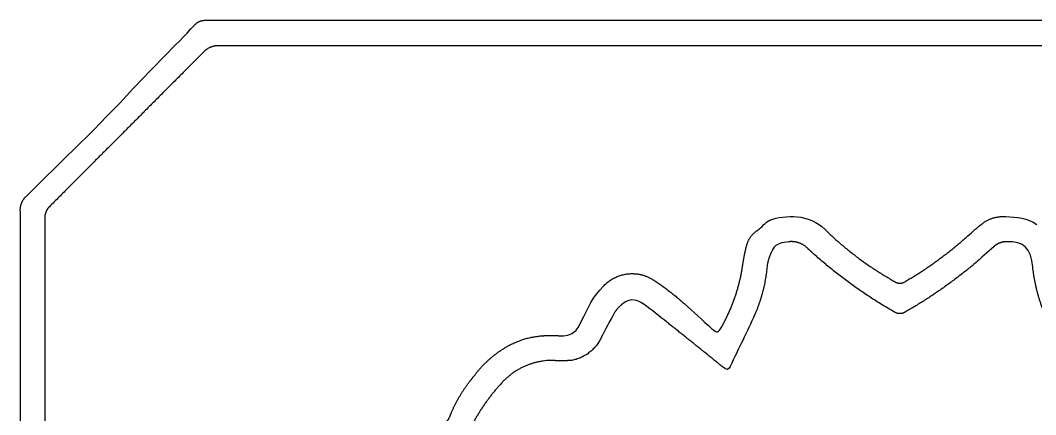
# Model space of a CAD drawing. Header units: millimetres. Extents: x -2315 to 326, y -226 to 400.
# Drawn here: x 152.3 to 170.83, y -115.52 to -108.33 of the extents above; entities that cross this region are included whole.
import ezdxf

# ---------------------------------------------------------------- set-up
doc = ezdxf.new("R2010")
doc.units = ezdxf.units.MM
doc.layers.add('Layer 03', color=5, linetype='Continuous', true_color=0x0000ff)

msp = doc.modelspace()

# ---------------------------------------------------------------- linework, layer by layer
at = {"layer": 'Layer 03'}
msp.add_line((152.751, -111.976), (152.751, -139.802), dxfattribs=at)
msp.add_line((152.751, -111.976), (152.751, -139.802), dxfattribs=at)
for points, degree in [([(154.357, -109.58), (154.725, -109.181), (155.118, -108.808), (155.486, -108.412)], 3), ([(154.357, -109.58), (154.725, -109.181), (155.118, -108.808), (155.486, -108.412)], 3), ([(155.68, -108.328), (169.983, -108.328), (184.286, -108.328)], 2), ([(155.68, -108.328), (169.983, -108.328), (184.286, -108.328)], 2), ([(155.653, -108.901), (154.233, -110.326), (152.811, -111.751)], 2), ([(155.653, -108.901), (154.233, -110.326), (152.811, -111.751)], 2), ([(183.769, -108.793), (169.85, -108.793), (155.928, -108.793)], 2), ([(183.769, -108.793), (169.85, -108.793), (155.928, -108.793)], 2), ([(152.414, -111.534), (153.067, -110.887), (153.736, -110.254), (154.357, -109.58)], 3), ([(152.414, -111.534), (153.067, -110.887), (153.736, -110.254), (154.357, -109.58)], 3), ([(152.303, -140.28), (152.303, -126.042), (152.303, -111.804)], 2), ([(152.303, -140.28), (152.303, -126.042), (152.303, -111.804)], 2), ([(165.984, -111.975), (166.261, -111.871), (166.701, -111.859), (166.983, -112.139)], 3), ([(165.984, -111.975), (166.261, -111.871), (166.701, -111.859), (166.983, -112.139)], 3), ([(170.29, -111.91), (170.488, -111.917), (170.684, -111.931), (170.855, -112.052)], 3), ([(170.29, -111.91), (170.488, -111.917), (170.684, -111.931), (170.855, -112.052)], 3), ([(165.754, -112.163), (165.838, -112.11), (165.897, -112.008), (165.984, -111.975)], 3), ([(165.754, -112.163), (165.838, -112.11), (165.897, -112.008), (165.984, -111.975)], 3), ([(169.598, -112.259), (169.682, -112.183), (169.766, -112.109), (169.857, -112.039)], 3), ([(169.598, -112.259), (169.682, -112.183), (169.766, -112.109), (169.857, -112.039)], 3), ([(166.328, -112.369), (166.217, -112.384), (166.096, -112.394), (166.039, -112.502)], 3), ([(166.328, -112.369), (166.217, -112.384), (166.096, -112.394), (166.039, -112.502)], 3), ([(170.12, -112.42), (169.996, -112.516), (169.884, -112.627), (169.765, -112.73)], 3), ([(170.12, -112.42), (169.996, -112.516), (169.884, -112.627), (169.765, -112.73)], 3), ([(170.782, -112.834), (170.745, -112.481), (170.628, -112.361), (170.295, -112.369)], 3), ([(170.782, -112.834), (170.745, -112.481), (170.628, -112.361), (170.295, -112.369)], 3), ([(162.547, -113.814), (162.656, -113.587), (162.76, -113.36), (162.944, -113.179)], 3), ([(162.547, -113.814), (162.656, -113.587), (162.76, -113.36), (162.944, -113.179)], 3), ([(163.686, -113.512), (163.571, -113.428), (163.44, -113.39), (163.313, -113.486)], 3), ([(163.686, -113.512), (163.571, -113.428), (163.44, -113.39), (163.313, -113.486)], 3), ([(164.105, -113.837), (163.966, -113.726), (163.829, -113.614), (163.686, -113.512)], 3), ([(164.105, -113.837), (163.966, -113.726), (163.829, -113.614), (163.686, -113.512)], 3), ([(164.412, -113.491), (164.588, -113.639), (164.752, -113.802), (164.925, -113.955)], 3), ([(164.412, -113.491), (164.588, -113.639), (164.752, -113.802), (164.925, -113.955)], 3), ([(163.15, -113.66), (163.059, -113.813), (162.983, -113.973), (162.899, -114.128)], 3), ([(163.15, -113.66), (163.059, -113.813), (162.983, -113.973), (162.899, -114.128)], 3), ([(165.71, -113.69), (165.566, -114.011), (165.409, -114.325), (165.259, -114.643)], 3), ([(165.71, -113.69), (165.566, -114.011), (165.409, -114.325), (165.259, -114.643)], 3), ([(162.128, -114.082), (162.395, -114.1), (162.463, -113.988), (162.547, -113.814)], 3), ([(162.128, -114.082), (162.395, -114.1), (162.463, -113.988), (162.547, -113.814)], 3), ([(165.135, -114.664), (164.621, -114.245), (164.105, -113.837)], 2), ([(165.135, -114.664), (164.621, -114.245), (164.105, -113.837)], 2), ([(164.925, -113.955), (165.019, -114.039), (165.047, -114.03), (165.104, -113.919)], 3), ([(164.925, -113.955), (165.019, -114.039), (165.047, -114.03), (165.104, -113.919)], 3), ([(165.259, -114.643), (165.224, -114.717), (165.186, -114.705), (165.135, -114.664)], 3), ([(165.259, -114.643), (165.224, -114.717), (165.186, -114.705), (165.135, -114.664)], 3)]:
    msp.add_open_spline(points, degree=degree, dxfattribs=at)
for points, weights, knots in [([(155.486, -108.412), (155.558, -108.328), (155.669, -108.328), (155.675, -108.328), (155.68, -108.328)], [0.854823356414, 0.839915861912, 1, 0.990679523267, 0.981952240783], [-2.429333, -2.429333, -2.429333, -1.5707963, -1.5707963, -1.5208103, -1.5208103, -1.5208103]), ([(155.486, -108.412), (155.558, -108.328), (155.669, -108.328), (155.675, -108.328), (155.68, -108.328)], [0.854823356414, 0.839915861912, 1, 0.990679523267, 0.981952240783], [-2.429333, -2.429333, -2.429333, -1.5707963, -1.5707963, -1.5208103, -1.5208103, -1.5208103]), ([(155.928, -108.793), (155.918, -108.793), (155.908, -108.793), (155.757, -108.793), (155.653, -108.901)], [0.977111602772, 0.988069862588, 1, 0.849609977873, 0.853659576076], [1.5068146, 1.5068146, 1.5068146, 1.5707963, 1.5707963, 2.3773431, 2.3773431, 2.3773431]), ([(155.928, -108.793), (155.918, -108.793), (155.908, -108.793), (155.757, -108.793), (155.653, -108.901)], [0.977111602772, 0.988069862588, 1, 0.849609977873, 0.853659576076], [1.5068146, 1.5068146, 1.5068146, 1.5707963, 1.5707963, 2.3773431, 2.3773431, 2.3773431]), ([(152.303, -111.804), (152.302, -111.796), (152.302, -111.788), (152.302, -111.636), (152.414, -111.534)], [0.981289070571, 0.990324941849, 1, 0.845954556126, 0.85394767958], [-3.1934803, -3.1934803, -3.1934803, -3.1415927, -3.1415927, -2.3154417, -2.3154417, -2.3154417]), ([(152.303, -111.804), (152.302, -111.796), (152.302, -111.788), (152.302, -111.636), (152.414, -111.534)], [0.981289070571, 0.990324941849, 1, 0.845954556126, 0.85394767958], [-3.1934803, -3.1934803, -3.1934803, -3.1415927, -3.1415927, -2.3154417, -2.3154417, -2.3154417]), ([(152.751, -111.892), (152.748, -111.913), (152.748, -111.934), (152.748, -111.955), (152.751, -111.976)], [0.946738202625, 0.970372052502, 1, 0.970372052502, 0.946738202625], [2.982697, 2.982697, 2.982697, 3.1415927, 3.1415927, 3.3004883, 3.3004883, 3.3004883]), ([(152.751, -111.892), (152.748, -111.913), (152.748, -111.934), (152.748, -111.955), (152.751, -111.976)], [0.946738202625, 0.970372052502, 1, 0.970372052502, 0.946738202625], [2.982697, 2.982697, 2.982697, 3.1415927, 3.1415927, 3.3004883, 3.3004883, 3.3004883]), ([(169.857, -112.039), (170.026, -111.908), (170.241, -111.908), (170.266, -111.908), (170.29, -111.91)], [0.857003843715, 0.876032428843, 1, 0.983813171195, 0.96941548198], [-2.2356386, -2.2356386, -2.2356386, -1.5707963, -1.5707963, -1.4839858, -1.4839858, -1.4839858]), ([(169.857, -112.039), (170.026, -111.908), (170.241, -111.908), (170.266, -111.908), (170.29, -111.91)], [0.857003843715, 0.876032428843, 1, 0.983813171195, 0.96941548198], [-2.2356386, -2.2356386, -2.2356386, -1.5707963, -1.5707963, -1.4839858, -1.4839858, -1.4839858]), ([(166.678, -112.496), (166.557, -112.366), (166.38, -112.366), (166.354, -112.366), (166.328, -112.369)], [0.853843760687, 0.847032369527, 1, 0.974251573331, 0.953030267355], [0.7504257, 0.7504257, 0.7504257, 1.5707963, 1.5707963, 1.708886, 1.708886, 1.708886]), ([(166.678, -112.496), (166.557, -112.366), (166.38, -112.366), (166.354, -112.366), (166.328, -112.369)], [0.853843760687, 0.847032369527, 1, 0.974251573331, 0.953030267355], [0.7504257, 0.7504257, 0.7504257, 1.5707963, 1.5707963, 1.708886, 1.708886, 1.708886]), ([(170.295, -112.369), (170.295, -112.369), (170.294, -112.369), (170.2, -112.369), (170.12, -112.42)], [0.997937847571, 0.998965268291, 1, 0.89124992665, 0.863256782406], [1.565247, 1.565247, 1.565247, 1.5707963, 1.5707963, 2.1540267, 2.1540267, 2.1540267]), ([(170.295, -112.369), (170.295, -112.369), (170.294, -112.369), (170.2, -112.369), (170.12, -112.42)], [0.997937847571, 0.998965268291, 1, 0.89124992665, 0.863256782406], [1.565247, 1.565247, 1.565247, 1.5707963, 1.5707963, 2.1540267, 2.1540267, 2.1540267]), ([(162.944, -113.179), (163.156, -112.95), (163.468, -112.95), (163.686, -112.95), (163.866, -113.072)], [0.853910747498, 0.846319186629, 1, 0.887379406245, 0.861366472367], [-2.394992, -2.394992, -2.394992, -1.570796, -1.570796, -0.966808, -0.966808, -0.966808]), ([(162.944, -113.179), (163.156, -112.95), (163.468, -112.95), (163.686, -112.95), (163.866, -113.072)], [0.853910747498, 0.846319186629, 1, 0.887379406245, 0.861366472367], [-2.394992, -2.394992, -2.394992, -1.570796, -1.570796, -0.966808, -0.966808, -0.966808]), ([(168.29, -113.11), (168.322, -113.125), (168.357, -113.125), (168.392, -113.125), (168.424, -113.11)], [0.879527756526, 0.915228813757, 1, 0.915228813757, 0.879527756526], [4.2577582, 4.2577582, 4.2577582, 4.712389, 4.712389, 5.1670197, 5.1670197, 5.1670197]), ([(168.29, -113.11), (168.322, -113.125), (168.357, -113.125), (168.392, -113.125), (168.424, -113.11)], [0.879527756526, 0.915228813757, 1, 0.915228813757, 0.879527756526], [4.2577582, 4.2577582, 4.2577582, 4.712389, 4.712389, 5.1670197, 5.1670197, 5.1670197]), ([(168.457, -113.649), (168.411, -113.68), (168.355, -113.68), (168.3, -113.68), (168.254, -113.649)], [0.861395790877, 0.887442812706, 1, 0.887442812706, 0.861395790877], [-5.316037, -5.316037, -5.316037, -4.712389, -4.712389, -4.108741, -4.108741, -4.108741]), ([(168.457, -113.649), (168.411, -113.68), (168.355, -113.68), (168.3, -113.68), (168.254, -113.649)], [0.861395790877, 0.887442812706, 1, 0.887442812706, 0.861395790877], [-5.316037, -5.316037, -5.316037, -4.712389, -4.712389, -4.108741, -4.108741, -4.108741]), ([(161.85, -114.082), (161.92, -114.078), (161.989, -114.078), (162.058, -114.078), (162.128, -114.082)], [0.97857523512, 0.988864237286, 1, 0.988864237286, 0.978575235119], [-1.6305178, -1.6305178, -1.6305178, -1.5707963, -1.5707963, -1.5110749, -1.5110749, -1.5110749]), ([(161.85, -114.082), (161.92, -114.078), (161.989, -114.078), (162.058, -114.078), (162.128, -114.082)], [0.97857523512, 0.988864237286, 1, 0.988864237286, 0.978575235119], [-1.6305178, -1.6305178, -1.6305178, -1.5707963, -1.5707963, -1.5110749, -1.5110749, -1.5110749]), ([(162.366, -114.533), (162.271, -114.54), (162.176, -114.54), (162.081, -114.54), (161.987, -114.533)], [0.971727311463, 0.985106307823, 1, 0.985106307823, 0.971727311463], [-4.7922644, -4.7922644, -4.7922644, -4.712389, -4.712389, -4.6325136, -4.6325136, -4.6325136]), ([(162.366, -114.533), (162.271, -114.54), (162.176, -114.54), (162.081, -114.54), (161.987, -114.533)], [0.971727311463, 0.985106307823, 1, 0.985106307823, 0.971727311463], [-4.7922644, -4.7922644, -4.7922644, -4.712389, -4.712389, -4.6325136, -4.6325136, -4.6325136])]:
    msp.add_rational_spline(points, weights, degree=2, knots=knots, dxfattribs=at)
for points, weights in [([(152.811, -111.751), (152.765, -111.815), (152.751, -111.892)], [0.859164328488, 0.875313512879, 0.937942655064]), ([(152.811, -111.751), (152.765, -111.815), (152.751, -111.892)], [0.859164328488, 0.875313512879, 0.937942655064]), ([(165.56, -112.434), (165.603, -112.26), (165.754, -112.163)], [0.920153926326, 0.82774433757, 0.86355492002]), ([(165.56, -112.434), (165.603, -112.26), (165.754, -112.163)], [0.920153926326, 0.82774433757, 0.86355492002]), ([(166.983, -112.139), (167.57, -112.714), (168.29, -113.11)], [0.853577251341, 0.854193184663, 0.870708614074]), ([(166.983, -112.139), (167.57, -112.714), (168.29, -113.11)], [0.853577251341, 0.854193184663, 0.870708614074]), ([(168.424, -113.11), (169.056, -112.746), (169.598, -112.259)], [0.868320678011, 0.85656741236, 0.854168556192]), ([(168.424, -113.11), (169.056, -112.746), (169.598, -112.259)], [0.868320678011, 0.85656741236, 0.854168556192]), ([(165.476, -112.874), (165.505, -112.651), (165.56, -112.434)], [0.953590903477, 0.933587794675, 0.917584429071]), ([(165.476, -112.874), (165.505, -112.651), (165.56, -112.434)], [0.953590903477, 0.933587794675, 0.917584429071]), ([(166.039, -112.502), (165.955, -112.651), (165.931, -112.82)], [0.869676399956, 0.892630747076, 0.948265224802]), ([(166.039, -112.502), (165.955, -112.651), (165.931, -112.82)], [0.869676399956, 0.892630747076, 0.948265224802]), ([(168.254, -113.649), (167.4, -113.162), (166.678, -112.496)], [0.86895061655, 0.855853617923, 0.853897026894]), ([(168.254, -113.649), (167.4, -113.162), (166.678, -112.496)], [0.86895061655, 0.855853617923, 0.853897026894]), ([(165.931, -112.82), (165.891, -113.273), (165.71, -113.69)], [0.966208639818, 0.912797551151, 0.884709245152]), ([(165.931, -112.82), (165.891, -113.273), (165.71, -113.69)], [0.966208639818, 0.912797551151, 0.884709245152]), ([(169.765, -112.73), (169.153, -113.249), (168.457, -113.649)], [0.854971970408, 0.858165661081, 0.868549401984]), ([(169.765, -112.73), (169.153, -113.249), (168.457, -113.649)], [0.854971970408, 0.858165661081, 0.868549401984]), ([(171.044, -113.788), (170.834, -113.332), (170.782, -112.834)], [0.88062436687, 0.907592504032, 0.961426329914]), ([(171.044, -113.788), (170.834, -113.332), (170.782, -112.834)], [0.88062436687, 0.907592504032, 0.961426329914]), ([(165.104, -113.919), (165.379, -113.428), (165.476, -112.874)], [0.870013979045, 0.890916169502, 0.938360641064]), ([(165.104, -113.919), (165.379, -113.428), (165.476, -112.874)], [0.870013979045, 0.890916169502, 0.938360641064]), ([(163.866, -113.072), (164.156, -113.259), (164.412, -113.491)], [0.86315589008, 0.855796739772, 0.854077484924]), ([(163.866, -113.072), (164.156, -113.259), (164.412, -113.491)], [0.86315589008, 0.855796739772, 0.854077484924]), ([(163.313, -113.486), (163.215, -113.557), (163.15, -113.66)], [0.858713551279, 0.846061683049, 0.864430122026]), ([(163.313, -113.486), (163.215, -113.557), (163.15, -113.66)], [0.858713551279, 0.846061683049, 0.864430122026]), ([(161.219, -114.262), (161.515, -114.103), (161.85, -114.082)], [0.871887460491, 0.900890187188, 0.975772424572]), ([(161.219, -114.262), (161.515, -114.103), (161.85, -114.082)], [0.871887460491, 0.900890187188, 0.975772424572]), ([(162.899, -114.128), (162.734, -114.465), (162.366, -114.533)], [0.877294243485, 0.80934067491, 0.935890964438]), ([(162.899, -114.128), (162.734, -114.465), (162.366, -114.533)], [0.877294243485, 0.80934067491, 0.935890964438]), ([(160.595, -114.804), (160.848, -114.465), (161.219, -114.262)], [0.858185391378, 0.844490086988, 0.871287297831]), ([(160.595, -114.804), (160.848, -114.465), (161.219, -114.262)], [0.858185391378, 0.844490086988, 0.871287297831]), ([(161.987, -114.533), (161.474, -114.545), (161.117, -114.914)], [0.990243063966, 0.850691334533, 0.853613317321]), ([(161.987, -114.533), (161.474, -114.545), (161.117, -114.914)], [0.990243063966, 0.850691334533, 0.853613317321]), ([(160.159, -115.51), (160.323, -115.124), (160.595, -114.804)], [0.88544579564, 0.860214641568, 0.854944701925]), ([(160.159, -115.51), (160.323, -115.124), (160.595, -114.804)], [0.88544579564, 0.860214641568, 0.854944701925]), ([(161.117, -114.914), (160.745, -115.307), (160.504, -115.792)], [0.853715827946, 0.855478964185, 0.876379628418]), ([(161.117, -114.914), (160.745, -115.307), (160.504, -115.792)], [0.853715827946, 0.855478964185, 0.876379628418]), ([(159.749, -115.911), (160.054, -115.813), (160.159, -115.51)], [0.903364580166, 0.806217830141, 0.898536361339]), ([(159.749, -115.911), (160.054, -115.813), (160.159, -115.51)], [0.903364580166, 0.806217830141, 0.898536361339])]:
    msp.add_rational_spline(points, weights, degree=2, dxfattribs=at)

doc.saveas('drawing.dxf')
